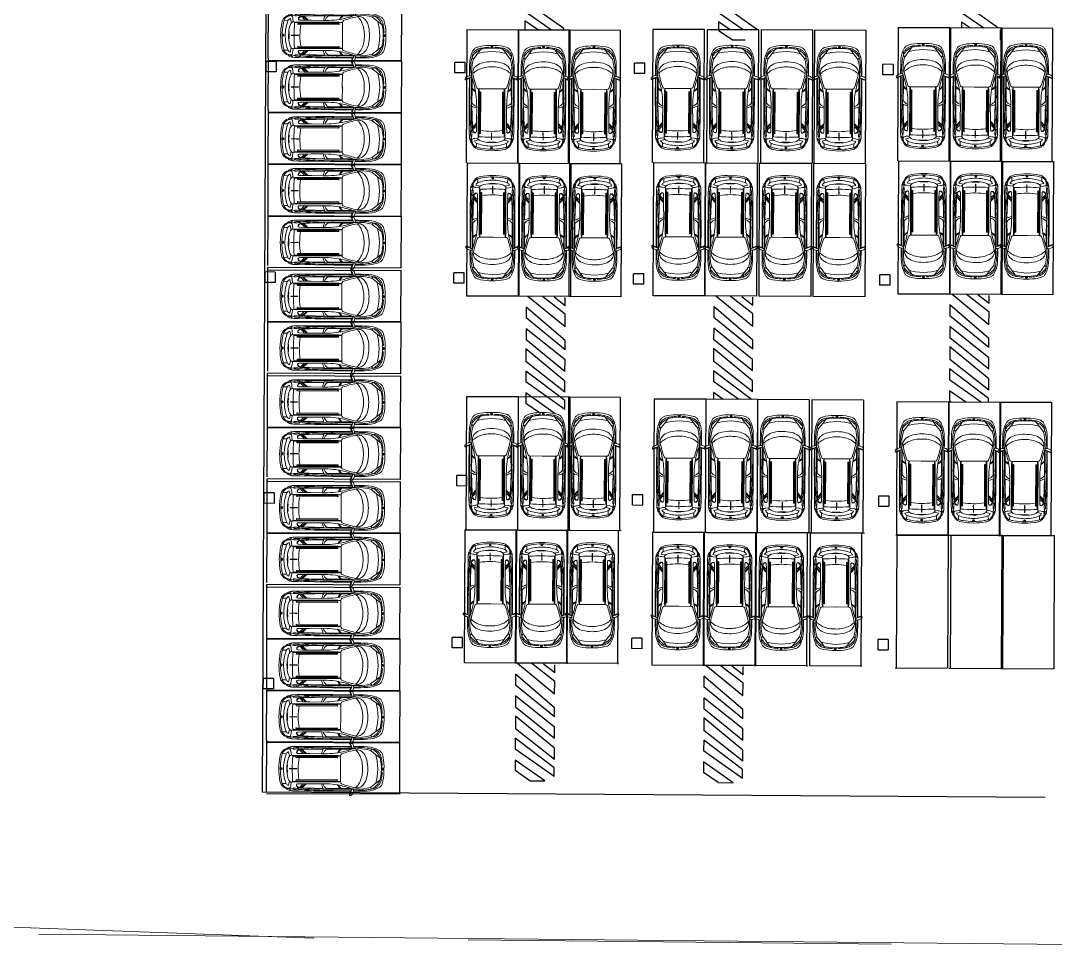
# Model space of a CAD drawing. Header units: metres. Extents: x 322294 to 7190115, y 7390841 to 10157759.
# Drawn here: x 323549.58 to 323589.43, y 7394603.65 to 7394639.55 of the extents above; entities that cross this region are included whole.
import ezdxf

# ---------------------------------------------------------------- set-up
doc = ezdxf.new("R2010")
doc.units = ezdxf.units.M
doc.layers.get('0').update_dxf_attribs({"lineweight": 18})
doc.layers.add('100_SIST_VIARIO_MEIO_FIO', color=1, linetype='Continuous', lineweight=18)
doc.layers.add('linagrossa', color=7, linetype='Continuous', lineweight=25)

# ---------------------------------------------------------------- blocks, each defined once
blk = doc.blocks.new('Renault Scénic dessus')
for p, q in [((-0.592, 0.8), (-0.486, 0.801)), ((-0.486, 0.801), (-0.235, 0.8)), ((-0.443, 0.774), (-0.03, 0.774)), ((-0.235, 0.8), (0.26, 0.801)), ((-0.03, 0.774), (0.016, 0.774)), ((0.131, 0.513), (0, 0.504)), ((0, 0.485), (1.982, 0.485)), ((0.016, 0.774), (0.586, 0.778)), ((2.028, 0.513), (0.131, 0.513)), ((1.827, 0.458), (0.152, 0.458)), ((0.26, 0.801), (0.746, 0.8)), ((0.721, 0.779), (1.085, 0.771)), ((0.746, 0.8), (1.215, 0.789)), ((1.085, 0.771), (1.588, 0.751)), ((1.215, 0.789), (1.536, 0.776)), ((1.588, 0.751), (1.414, 0.586)), ((1.464, 0.587), (1.634, 0.749)), ((1.536, 0.776), (1.671, 0.767)), ((1.688, 0.732), (1.577, 0.623)), ((1.968, 0.799), (2.122, 0.777)), ((1.982, 0.485), (1.982, 0.513)), ((2.122, 0.777), (2.216, 0.785)), ((2.122, 0.777), (2.188, 0.768)), ((2.247, 0.58), (2.414, 0.582)), ((-1.756, -0.017), (-1.726, 0.007)), ((-1.756, -0.019), (-1.726, 0.005)), ((-1.726, 0.007), (-1.686, -0.021)), ((-1.726, -0.024), (-1.726, 0.007)), ((-1.726, 0.005), (-1.686, -0.023)), ((-1.726, -0.026), (-1.726, 0.005)), ((-1.719, 0.108), (-1.684, 0.074)), ((-1.717, 0.004), (-1.717, -0.028)), ((-1.717, 0.002), (-1.717, -0.03)), ((1.827, 0.417), (0.152, 0.417)), ((2.421, -0.017), (2.451, 0.007)), ((2.421, -0.019), (2.451, 0.005)), ((2.451, 0.007), (2.492, -0.021)), ((2.451, -0.024), (2.451, 0.007)), ((2.451, 0.005), (2.492, -0.023)), ((2.451, -0.026), (2.451, 0.005)), ((2.46, 0.004), (2.46, -0.028)), ((2.46, 0.002), (2.46, -0.03)), ((-1.756, -0.017), (-1.756, -0.045)), ((-1.756, -0.019), (-1.756, -0.047)), ((-1.756, -0.054), (-1.756, -0.026)), ((-1.756, -0.056), (-1.756, -0.028)), ((-1.756, -0.054), (-1.726, -0.078)), ((-1.756, -0.056), (-1.726, -0.08)), ((-1.753, -0.024), (-1.726, -0.047)), ((-1.753, -0.047), (-1.726, -0.024)), ((-1.753, -0.049), (-1.726, -0.026)), ((-1.753, -0.026), (-1.726, -0.049)), ((-1.726, -0.024), (-1.704, -0.037)), ((-1.726, -0.026), (-1.704, -0.039)), ((-1.726, -0.047), (-1.704, -0.034)), ((-1.726, -0.049), (-1.704, -0.036)), ((-1.726, -0.047), (-1.726, -0.078)), ((-1.726, -0.049), (-1.726, -0.08)), ((-1.726, -0.078), (-1.686, -0.05)), ((-1.726, -0.08), (-1.686, -0.052)), ((-1.719, -0.181), (-1.684, -0.147)), ((-1.717, -0.075), (-1.717, -0.043)), ((-1.717, -0.077), (-1.717, -0.045)), ((-1.686, -0.05), (-1.686, -0.017)), ((-1.686, -0.052), (-1.686, -0.018)), ((-1.686, -0.021), (-1.686, -0.055)), ((-1.686, -0.023), (-1.686, -0.056)), ((2.421, -0.017), (2.421, -0.045)), ((2.421, -0.019), (2.421, -0.047)), ((2.421, -0.054), (2.421, -0.026)), ((2.421, -0.056), (2.421, -0.028)), ((2.421, -0.054), (2.451, -0.078)), ((2.421, -0.056), (2.451, -0.08)), ((2.424, -0.024), (2.451, -0.047)), ((2.424, -0.047), (2.451, -0.024)), ((2.424, -0.049), (2.451, -0.026)), ((2.424, -0.026), (2.451, -0.049)), ((2.451, -0.024), (2.474, -0.037)), ((2.451, -0.026), (2.474, -0.039)), ((2.451, -0.047), (2.474, -0.034)), ((2.451, -0.049), (2.474, -0.036)), ((2.451, -0.047), (2.451, -0.078)), ((2.451, -0.049), (2.451, -0.08)), ((2.451, -0.078), (2.492, -0.05)), ((2.451, -0.08), (2.492, -0.052)), ((2.46, -0.075), (2.46, -0.043)), ((2.46, -0.077), (2.46, -0.045)), ((2.492, -0.05), (2.492, -0.017)), ((2.492, -0.052), (2.492, -0.018)), ((2.492, -0.021), (2.492, -0.055)), ((2.492, -0.023), (2.492, -0.056)), ((-0.443, -0.847), (-0.03, -0.847)), ((-0.03, -0.847), (0.016, -0.847)), ((0, -0.558), (1.982, -0.558)), ((0.131, -0.586), (0, -0.577)), ((0.016, -0.847), (0.586, -0.851)), ((2.028, -0.586), (0.131, -0.586)), ((1.827, -0.49), (0.152, -0.49)), ((1.827, -0.531), (0.152, -0.531)), ((0.721, -0.852), (1.085, -0.844)), ((1.085, -0.844), (1.588, -0.824)), ((1.215, -0.862), (1.536, -0.849)), ((1.588, -0.824), (1.414, -0.659)), ((1.464, -0.66), (1.634, -0.822)), ((1.536, -0.849), (1.671, -0.84)), ((1.688, -0.805), (1.577, -0.696)), ((1.968, -0.872), (2.122, -0.85)), ((1.982, -0.558), (1.982, -0.586)), ((2.122, -0.85), (2.188, -0.841)), ((2.122, -0.85), (2.216, -0.858)), ((2.247, -0.653), (2.414, -0.655)), ((-0.592, -0.873), (-0.486, -0.874)), ((-0.486, -0.874), (-0.235, -0.873)), ((-0.235, -0.873), (0.26, -0.874)), ((0.26, -0.874), (0.746, -0.873)), ((0.746, -0.873), (1.215, -0.862))]:
    blk.add_line(p, q)
for points in [[(-1.794, -0.036), (-1.794, 0.087, -0.072167), (-1.725, 0.562, -0.093699), (-1.672, 0.665, -0.103338), (-1.574, 0.747, -0.111893), (-1.109, 0.878, -0.016441), (-0.535, 0.889, -2.171327)], [(-0.538, 0.864), (-0.733, 0.855, 0.019145), (-1.087, 0.825, 0.041952), (-1.316, 0.777, 0.176888), (-1.63, 0.428, 0.05168), (-1.684, 0.074), (-1.686, -0.036)], [(-0.461, 0.856, 0.353906), (-0.419, 0.89), (-0.367, 1.032, 0.370774), (-0.378, 1.061, 0.210872), (-0.429, 1.065, 0.162353), (-0.48, 1.026, 0.107278), (-0.535, 0.889, 0.020964), (-0.541, 0.839, 0.389381), (-0.513, 0.804, 0.080297), (-0.462, 0.803, 16.722263)], [(-0.419, 0.89), (0.337, 0.892), (1.099, 0.887), (1.804, 0.881), (1.981, 0.877, -0.117452), (2.192, 0.827, -0.109222), (2.242, 0.786, -1.522612)], [(0.539, 0.862, 0.208692), (0.493, 0.886), (0.311, 0.887, 0.262646), (0.273, 0.866, 0.262646)], [(0.32, 0.865, 0.18708), (0.459, 0.863, 0.18708)], [(2.242, 0.786, -0.222402), (2.056, 0.849, -0.251336), (2.048, 0.872, -0.251336)], [(-1.234, 0.726, 0.26796), (-1.354, 0.781, 0.119019), (-1.457, 0.746, 0.056513), (-1.544, 0.676, 0.058396), (-1.621, 0.578, 0.113862), (-1.685, 0.386, 0.030391), (-1.719, 0.108, 0.308257)], [(0, -0.073), (0, 0.504, 0.253925), (-0.043, 0.583, 0.035571), (-0.622, 0.746, 0.164538), (-0.806, 0.723, 0.116966), (-0.954, 0.603, 0.107283), (-1.079, 0.338, 0.054096), (-1.125, -0.036, 0.659613)], [(-0.909, -0.036, -0.109468), (-0.806, 0.489, -0.0676), (-0.697, 0.668, -0.054472), (-0.619, 0.745, -0.054472)], [(-0.62, 0.8), (-0.583, 0.8, 0.374865), (-0.541, 0.836, 3.046948)], [(1.588, 0.751), (1.679, 0.747, -0.195924), (1.782, 0.699), (1.813, 0.656, -0.415988), (1.804, 0.607, -0.131117), (1.76, 0.591), (1.578, 0.588), (1.277, 0.585), (0.791, 0.581), (0.564, 0.587, -0.034917), (0.118, 0.63, -0.042594), (-0.443, 0.774, 0.089828), (-0.601, 0.8, 8.659985)], [(1.533, 0.828, 0.098436), (1.476, 0.85), (1.304, 0.855, 0.216984), (1.268, 0.84, 0.216984)], [(1.319, 0.838, 0.187689), (1.354, 0.821), (1.428, 0.819, 0.228967), (1.457, 0.832, 0.228967)], [(1.749, 0.789, 0.056082), (1.948, 0.774, 0.779005), (1.957, 0.813, 0.075049), (1.933, 0.82, 0.03971), (1.748, 0.834, 0.875786), (1.749, 0.789, -0.269448)], [(2.028, 0.513), (2.038, 0.537), (2.05, 0.644, -0.038104), (2.068, 0.731, -0.301997), (2.122, 0.777, -0.551842)], [(2.226, -0.036, 0.058416), (2.176, 0.346, 0.106862), (2.112, 0.476, 0.104556), (2.038, 0.537, 1.240711)], [(2.364, -0.036, 0.076148), (2.272, 0.524, 0.065065), (2.241, 0.591, 0.165567), (2.153, 0.66), (2.112, 0.476)], [(2.188, 0.768, -0.163029), (2.377, 0.655, -0.113893), (2.414, 0.582, -0.020711), (2.453, 0.404, -0.036759), (2.495, -0.036, -1.02374)], [(2.242, 0.786, -0.1817), (2.451, 0.623, -0.092141), (2.504, 0.484, -0.042972), (2.554, -0.036, 0.990734)], [(0, 0), (0, -0.577, -0.253925), (-0.043, -0.656, -0.035571), (-0.622, -0.819, -0.164538), (-0.806, -0.796, -0.116966), (-0.954, -0.676, -0.107283), (-1.079, -0.411, -0.054096), (-1.125, -0.036, -0.659613)], [(-1.794, -0.036), (-1.794, -0.16, 0.072167), (-1.725, -0.635, 0.093699), (-1.672, -0.738, 0.103338), (-1.574, -0.82, 0.111893), (-1.109, -0.951, 0.016441), (-0.535, -0.962, 2.171327)], [(-1.234, -0.799, -0.26796), (-1.354, -0.854, -0.119019), (-1.457, -0.819, -0.056513), (-1.544, -0.749, -0.058396), (-1.621, -0.651, -0.113862), (-1.685, -0.459, -0.030391), (-1.719, -0.181, -0.308257)], [(-0.538, -0.937), (-0.733, -0.928, -0.019145), (-1.087, -0.898, -0.041952), (-1.316, -0.85, -0.176888), (-1.63, -0.501, -0.05168), (-1.684, -0.147), (-1.686, -0.036)], [(-0.909, -0.036, 0.109468), (-0.806, -0.562, 0.0676), (-0.697, -0.741, 0.054472), (-0.619, -0.818, 0.054472)], [(2.226, -0.036, -0.058416), (2.176, -0.419, -0.106862), (2.112, -0.549, -0.104556), (2.038, -0.61, -1.240711)], [(2.364, -0.036, -0.076148), (2.272, -0.597, -0.065065), (2.241, -0.664, -0.165567), (2.153, -0.733), (2.112, -0.549)], [(2.188, -0.841, 0.163029), (2.377, -0.728, 0.113893), (2.414, -0.655, 0.020711), (2.453, -0.477, 0.036759), (2.495, -0.036, 1.02374)], [(2.242, -0.859, 0.1817), (2.451, -0.696, 0.092141), (2.504, -0.557, 0.042972), (2.554, -0.036, -0.990734)], [(1.588, -0.824), (1.679, -0.82, 0.195924), (1.782, -0.772), (1.813, -0.729, 0.415988), (1.804, -0.68, 0.131117), (1.76, -0.664), (1.578, -0.66), (1.277, -0.658), (0.791, -0.654), (0.564, -0.66, 0.034917), (0.118, -0.703, 0.042594), (-0.443, -0.847, -0.089828), (-0.601, -0.873, -8.659985)], [(1.749, -0.862, -0.056082), (1.948, -0.847, -0.779005), (1.957, -0.886, -0.075049), (1.933, -0.893, -0.03971), (1.748, -0.907, -0.875786), (1.749, -0.862, 0.269448)], [(2.028, -0.586), (2.038, -0.61), (2.05, -0.717, 0.038104), (2.068, -0.804, 0.301997), (2.122, -0.85, 0.551842)], [(-0.62, -0.873), (-0.583, -0.873, -0.374865), (-0.541, -0.909, -3.046948)], [(-0.461, -0.929, -0.353906), (-0.419, -0.963), (-0.367, -1.105, -0.370774), (-0.378, -1.134, -0.210872), (-0.429, -1.138, -0.162353), (-0.48, -1.099, -0.107278), (-0.535, -0.962, -0.020964), (-0.541, -0.912, -0.389381), (-0.513, -0.877, -0.080297), (-0.462, -0.876, -16.722263)], [(-0.419, -0.963), (0.337, -0.965), (1.099, -0.96), (1.804, -0.954), (1.981, -0.95, 0.117452), (2.192, -0.9, 0.109222), (2.242, -0.859, 1.522612)], [(0.539, -0.935, -0.208692), (0.493, -0.959), (0.311, -0.96, -0.262646), (0.273, -0.939, -0.262646)], [(0.32, -0.938, -0.18708), (0.459, -0.936, -0.18708)], [(1.533, -0.901, -0.098436), (1.476, -0.923), (1.304, -0.928, -0.216984), (1.268, -0.913, -0.216984)], [(1.319, -0.911, -0.187689), (1.354, -0.894), (1.428, -0.892, -0.228967), (1.457, -0.905, -0.228967)], [(2.242, -0.859, 0.222402), (2.056, -0.922, 0.251336), (2.048, -0.945, 0.251336)]]:
    blk.add_lwpolyline(points, format="xyb")
for points in [[(-0.462, 0.803), (-0.461, 0.856), (-0.378, 1.061)], [(-1.685, 0.386), (-1.461, 0.552), (-1.341, 0.643), (-1.234, 0.726), (-1.106, 0.761), (-0.89, 0.793), (-0.62, 0.8)], [(-1.544, -0.036), (-1.516, 0.292), (-1.461, 0.552)], [(2.217, 0.114), (2.197, 0.114), (2.205, -0.036)], [(-1.544, -0.036), (-1.516, -0.365), (-1.461, -0.625)], [(2.217, -0.187), (2.197, -0.187), (2.205, -0.036)], [(-1.685, -0.459), (-1.461, -0.625), (-1.341, -0.716), (-1.234, -0.799), (-1.106, -0.834), (-0.89, -0.866), (-0.62, -0.873)], [(-0.462, -0.876), (-0.461, -0.929), (-0.378, -1.134)]]:
    blk.add_lwpolyline(points)
for points in [[(1.813, -0.043), (1.885, -0.043), (1.885, -0.03), (1.813, -0.03)], [(1.813, -0.03), (1.885, -0.03), (1.885, -0.043), (1.813, -0.043)], [(1.885, -0.04), (2.112, -0.04), (2.112, -0.033), (1.885, -0.033)], [(1.885, -0.033), (2.112, -0.033), (2.112, -0.04), (1.885, -0.04)]]:
    blk.add_lwpolyline(points, close=True)
for centre, radius, start, end in [((-0.068, -31.724), 32.591, 88.5773, 90.6437), ((-0.067, -31.688), 32.556, 86.8361, 88.5773), ((-0.236, 0.481), 0.357, 25.7701, 55.1016), ((-0.328, 0.407), 0.5, 26.5906, 47.4086), ((0.152, 0.437), 0.0205, 90, 270), ((0.318, 0.433), 0.436, 19.9559, 52.2027), ((-0.127, 0.366), 0.943, 13.1877, 25.9771), ((1.624, 0.604), 0.051, 158.9024, 199.4247), ((1.658, 0.569), 0.198, 48.7917, 86.2108), ((1.716, 0.697), 0.0455, 96.6793, 128.3391), ((-1.305, -0.06), 3.061, 9.7305, 10.2412), ((1.723, 0.643), 0.0998, 355.1854, 48.7917), ((1.787, 0.638), 0.0356, 299.4803, 355.1854), ((1.827, 0.437), 0.0205, 270, 90), ((-14.932, -0.345), 16.935, 1.0451, 2.8091), ((-1.305, -0.06), 3.061, 0.4344, 8.9519), ((-1.305, -0.013), 3.061, 351.0481, 359.5656), ((-14.932, 0.272), 16.935, 357.1909, 358.9549), ((-0.236, -0.554), 0.357, 304.8984, 334.2299), ((-0.328, -0.48), 0.5, 312.5914, 333.4094), ((0.152, -0.51), 0.0205, 90, 270), ((0.318, -0.506), 0.436, 307.7973, 340.0441), ((-0.127, -0.438), 0.943, 334.0229, 346.8123), ((1.624, -0.677), 0.051, 160.5753, 201.0976), ((1.658, -0.642), 0.198, 273.7892, 311.2083), ((1.716, -0.77), 0.0455, 231.6609, 263.3207), ((-1.305, -0.013), 3.061, 349.7588, 350.2695), ((1.723, -0.716), 0.0998, 311.2083, 4.8146), ((1.787, -0.711), 0.0356, 4.8146, 60.5197), ((1.827, -0.51), 0.0205, 270, 90), ((-0.068, 31.651), 32.591, 269.3563, 271.4227), ((-0.067, 31.615), 32.556, 271.4227, 273.1639)]:
    blk.add_arc(centre, radius, start, end)
blk = doc.blocks.new('A$C163E78D0')
blk.add_blockref('Renault Scénic dessus', (10.615, 6.021))

msp = doc.modelspace()

# ---------------------------------------------------------------- linework, layer by layer
at = {"layer": '100_SIST_VIARIO_MEIO_FIO'}
msp.add_line((323583.111, 7394604.006, -0.003), (323566.81, 7394604.17, -0.009), dxfattribs=at)
for points in [[(323625.803, 7394607.46), (323625.537, 7394605.525), (323624.018, 7394603.922), (323623.32, 7394603.651), (323550.275, 7394604.385)], [(323560.872, 7394604.229), (323520.38, 7394605.709)]]:
    msp.add_lwpolyline(points, dxfattribs=at)
at = {"layer": 'linagrossa'}
for p, q in [((323558.894, 7394609.857), (323559.17, 7394670.402)), ((323570.5, 7394639.247), (323568.999, 7394640.306)), ((323559.117, 7394638.106), (323559.126, 7394640.099)), ((323564.244, 7394639.996), (323564.235, 7394638.002)), ((323570.025, 7394639.187), (323568.997, 7394639.903)), ((323577.959, 7394639.206), (323576.457, 7394640.266)), ((323587.235, 7394639.264), (323585.821, 7394640.263)), ((323569.528, 7394639.189), (323568.995, 7394639.545)), ((323576.903, 7394639.203), (323576.454, 7394639.504)), ((323577.404, 7394639.201), (323576.455, 7394639.862)), ((323586.164, 7394639.269), (323585.817, 7394639.501)), ((323586.669, 7394639.267), (323585.819, 7394639.859)), ((323566.76, 7394639.202), (323566.737, 7394634.077)), ((323568.754, 7394639.193), (323566.76, 7394639.202)), ((323568.749, 7394639.193), (323568.726, 7394634.068)), ((323568.73, 7394634.068), (323568.754, 7394639.193)), ((323570.743, 7394639.184), (323568.749, 7394639.193)), ((323569.02, 7394639.191), (323568.994, 7394639.209)), ((323570.694, 7394639.184), (323570.671, 7394634.059)), ((323572.687, 7394639.175), (323570.694, 7394639.184)), ((323570.719, 7394634.059), (323570.743, 7394639.184)), ((323572.664, 7394634.05), (323572.687, 7394639.175)), ((323573.927, 7394639.217), (323573.904, 7394634.092)), ((323575.92, 7394639.208), (323573.927, 7394639.217)), ((323575.897, 7394634.083), (323575.92, 7394639.208)), ((323576.014, 7394639.207), (323575.991, 7394634.083)), ((323578.007, 7394639.198), (323576.014, 7394639.207)), ((323576.976, 7394638.82), (323576.452, 7394639.168)), ((323577.984, 7394634.074), (323578.007, 7394639.198)), ((323578.101, 7394639.198), (323578.078, 7394634.073)), ((323580.095, 7394639.189), (323578.101, 7394639.198)), ((323580.071, 7394634.064), (323580.095, 7394639.189)), ((323580.147, 7394639.189), (323580.123, 7394634.065)), ((323582.14, 7394639.18), (323580.147, 7394639.189)), ((323582.117, 7394634.056), (323582.14, 7394639.18)), ((323583.37, 7394639.282), (323583.346, 7394634.158)), ((323585.363, 7394639.273), (323583.37, 7394639.282)), ((323585.34, 7394634.149), (323585.363, 7394639.273)), ((323585.392, 7394639.273), (323585.368, 7394634.148)), ((323587.385, 7394639.264), (323585.392, 7394639.273)), ((323587.334, 7394639.264), (323587.31, 7394634.139)), ((323589.327, 7394639.255), (323587.334, 7394639.264)), ((323587.362, 7394634.139), (323587.385, 7394639.264)), ((323589.304, 7394634.13), (323589.327, 7394639.255)), ((323559.022, 7394637.984), (323559.02, 7394637.584)), ((323559.422, 7394637.982), (323559.022, 7394637.984)), ((323564.235, 7394638.002), (323559.111, 7394638.025)), ((323559.114, 7394636.112), (323559.123, 7394638.106)), ((323564.261, 7394637.978), (323559.137, 7394638.001)), ((323559.422, 7394637.982), (323559.42, 7394637.582)), ((323564.241, 7394638.002), (323564.232, 7394636.009)), ((323566.298, 7394637.55), (323566.3, 7394637.95)), ((323566.7, 7394637.948), (323566.3, 7394637.95)), ((323566.698, 7394637.549), (323566.7, 7394637.948)), ((323573.219, 7394637.519), (323573.22, 7394637.919)), ((323573.62, 7394637.917), (323573.22, 7394637.919)), ((323573.619, 7394637.517), (323573.62, 7394637.917)), ((323559.42, 7394637.582), (323559.02, 7394637.584)), ((323566.698, 7394637.549), (323566.298, 7394637.55)), ((323573.619, 7394637.517), (323573.219, 7394637.519)), ((323582.779, 7394637.475), (323582.787, 7394637.875)), ((323583.186, 7394637.873), (323582.787, 7394637.875)), ((323583.186, 7394637.873), (323583.179, 7394637.473)), ((323583.179, 7394637.473), (323582.779, 7394637.475)), ((323564.232, 7394636.009), (323559.108, 7394636.032)), ((323559.111, 7394634.119), (323559.12, 7394636.112)), ((323564.258, 7394635.984), (323559.134, 7394636.008)), ((323564.238, 7394636.008), (323564.229, 7394634.015)), ((323564.229, 7394634.015), (323559.104, 7394634.038)), ((323559.108, 7394632.125), (323559.117, 7394634.119)), ((323564.255, 7394633.991), (323559.13, 7394634.014)), ((323564.235, 7394634.015), (323564.226, 7394632.021)), ((323566.768, 7394628.951), (323566.792, 7394634.075)), ((323566.791, 7394634.077), (323568.785, 7394634.068)), ((323566.792, 7394634.075), (323568.785, 7394634.066)), ((323568.757, 7394628.942), (323568.781, 7394634.066)), ((323568.785, 7394634.066), (323568.762, 7394628.942)), ((323568.78, 7394634.068), (323570.774, 7394634.059)), ((323568.781, 7394634.066), (323570.774, 7394634.057)), ((323570.702, 7394628.933), (323570.726, 7394634.057)), ((323570.725, 7394634.059), (323572.719, 7394634.05)), ((323570.726, 7394634.057), (323572.719, 7394634.048)), ((323570.774, 7394634.057), (323570.751, 7394628.933)), ((323572.719, 7394634.048), (323572.696, 7394628.924)), ((323573.935, 7394628.966), (323573.959, 7394634.091)), ((323573.958, 7394634.092), (323575.952, 7394634.083)), ((323573.959, 7394634.091), (323575.952, 7394634.081)), ((323575.929, 7394628.957), (323575.952, 7394634.081)), ((323575.952, 7394634.081), (323575.929, 7394628.957)), ((323575.952, 7394634.083), (323577.945, 7394634.074)), ((323575.952, 7394634.081), (323577.945, 7394634.072)), ((323577.945, 7394634.072), (323577.922, 7394628.948)), ((323578.016, 7394628.947), (323578.039, 7394634.072)), ((323578.039, 7394634.074), (323580.032, 7394634.064)), ((323578.039, 7394634.072), (323580.032, 7394634.063)), ((323580.032, 7394634.063), (323580.009, 7394628.938)), ((323580.103, 7394628.938), (323580.126, 7394634.062)), ((323580.126, 7394634.064), (323582.119, 7394634.055)), ((323580.126, 7394634.062), (323582.12, 7394634.053)), ((323582.12, 7394634.053), (323582.096, 7394628.929)), ((323583.378, 7394629.031), (323583.401, 7394634.156)), ((323583.401, 7394634.157), (323585.394, 7394634.148)), ((323583.401, 7394634.156), (323585.395, 7394634.147)), ((323585.371, 7394629.022), (323585.395, 7394634.147)), ((323585.395, 7394634.147), (323585.371, 7394629.022)), ((323585.394, 7394634.148), (323587.388, 7394634.139)), ((323585.395, 7394634.147), (323587.388, 7394634.138)), ((323587.342, 7394629.013), (323587.365, 7394634.138)), ((323587.365, 7394634.14), (323589.358, 7394634.13)), ((323587.388, 7394634.138), (323587.365, 7394629.013)), ((323587.365, 7394634.138), (323589.359, 7394634.129)), ((323589.359, 7394634.129), (323589.335, 7394629.004)), ((323564.226, 7394632.021), (323559.101, 7394632.045)), ((323559.104, 7394630.132), (323559.113, 7394632.125)), ((323564.252, 7394631.997), (323559.127, 7394632.021)), ((323564.232, 7394632.021), (323564.223, 7394630.028)), ((323559.095, 7394628.058), (323559.104, 7394630.051)), ((323564.223, 7394630.028), (323559.098, 7394630.051)), ((323564.242, 7394629.923), (323559.118, 7394629.946)), ((323564.222, 7394629.947), (323564.213, 7394627.954)), ((323558.985, 7394629.879), (323558.983, 7394629.479)), ((323559.385, 7394629.877), (323558.985, 7394629.879)), ((323559.385, 7394629.877), (323559.383, 7394629.477)), ((323566.261, 7394629.446), (323566.263, 7394629.846)), ((323566.663, 7394629.844), (323566.263, 7394629.846)), ((323566.661, 7394629.444), (323566.663, 7394629.844)), ((323573.182, 7394629.414), (323573.183, 7394629.814)), ((323573.583, 7394629.812), (323573.183, 7394629.814)), ((323573.582, 7394629.412), (323573.583, 7394629.812)), ((323582.654, 7394629.771), (323582.653, 7394629.371)), ((323583.054, 7394629.769), (323582.654, 7394629.771)), ((323583.054, 7394629.769), (323583.053, 7394629.369)), ((323559.383, 7394629.477), (323558.983, 7394629.479)), ((323566.661, 7394629.444), (323566.261, 7394629.446)), ((323573.582, 7394629.412), (323573.182, 7394629.414)), ((323583.053, 7394629.369), (323582.653, 7394629.371)), ((323568.762, 7394628.942), (323566.768, 7394628.951)), ((323570.751, 7394628.933), (323568.757, 7394628.942)), ((323570.551, 7394627.768), (323569.115, 7394628.94)), ((323570.553, 7394628.253), (323569.674, 7394628.938)), ((323570.554, 7394628.58), (323570.124, 7394628.912)), ((323572.696, 7394628.924), (323570.702, 7394628.933)), ((323575.929, 7394628.957), (323573.935, 7394628.966)), ((323577.922, 7394628.948), (323575.929, 7394628.957)), ((323577.777, 7394627.783), (323576.342, 7394628.955)), ((323577.78, 7394628.268), (323576.901, 7394628.952)), ((323577.781, 7394628.595), (323577.351, 7394628.927)), ((323580.009, 7394628.938), (323578.016, 7394628.947)), ((323582.096, 7394628.929), (323580.103, 7394628.938)), ((323585.371, 7394629.022), (323583.378, 7394629.031)), ((323587.365, 7394629.013), (323585.371, 7394629.022)), ((323586.873, 7394627.85), (323585.437, 7394629.022)), ((323586.875, 7394628.335), (323585.996, 7394629.019)), ((323586.876, 7394628.662), (323586.446, 7394628.994)), ((323589.335, 7394629.004), (323587.342, 7394629.013)), ((323570.548, 7394627.238), (323569.048, 7394628.531)), ((323577.775, 7394627.252), (323576.274, 7394628.546)), ((323586.87, 7394627.319), (323585.37, 7394628.613)), ((323564.213, 7394627.954), (323559.089, 7394627.977)), ((323559.092, 7394626.064), (323559.101, 7394628.058)), ((323564.239, 7394627.93), (323559.115, 7394627.953)), ((323564.219, 7394627.954), (323564.21, 7394625.96)), ((323570.547, 7394626.888), (323569.046, 7394628.113)), ((323577.773, 7394626.903), (323576.272, 7394628.128)), ((323586.869, 7394626.97), (323585.368, 7394628.195)), ((323570.545, 7394626.493), (323569.044, 7394627.696)), ((323577.771, 7394626.508), (323576.27, 7394627.711)), ((323586.867, 7394626.575), (323585.366, 7394627.778)), ((323570.543, 7394626.053), (323569.042, 7394627.267)), ((323577.769, 7394626.068), (323576.269, 7394627.282)), ((323586.865, 7394626.135), (323585.364, 7394627.349)), ((323570.541, 7394625.68), (323569.04, 7394626.917)), ((323577.768, 7394625.695), (323576.267, 7394626.932)), ((323586.863, 7394625.762), (323585.362, 7394626.999)), ((323570.539, 7394625.25), (323569.038, 7394626.433)), ((323577.766, 7394625.265), (323576.265, 7394626.448)), ((323586.861, 7394625.332), (323585.36, 7394626.515)), ((323559.082, 7394623.99), (323559.091, 7394625.984)), ((323564.21, 7394625.96), (323559.085, 7394625.984)), ((323570.538, 7394624.926), (323569.036, 7394626.064)), ((323577.724, 7394624.971), (323576.263, 7394626.078)), ((323586.86, 7394625.008), (323585.358, 7394626.145)), ((323564.23, 7394625.856), (323559.105, 7394625.879)), ((323564.21, 7394625.88), (323564.201, 7394623.886)), ((323570.536, 7394624.59), (323569.035, 7394625.649)), ((323577.24, 7394624.973), (323576.261, 7394625.664)), ((323586.59, 7394624.861), (323585.356, 7394625.731)), ((323570.168, 7394624.423), (323569.033, 7394625.224)), ((323576.631, 7394624.976), (323576.259, 7394625.239)), ((323585.981, 7394624.864), (323585.354, 7394625.306)), ((323566.747, 7394625.077), (323566.724, 7394619.952)), ((323568.74, 7394625.068), (323566.747, 7394625.077)), ((323568.736, 7394625.068), (323568.712, 7394619.943)), ((323568.736, 7394625.068), (323568.712, 7394619.943)), ((323570.729, 7394625.059), (323568.736, 7394625.068)), ((323569.598, 7394624.425), (323569.031, 7394624.821)), ((323570.681, 7394625.059), (323570.657, 7394619.934)), ((323572.674, 7394625.05), (323570.681, 7394625.059)), ((323570.725, 7394625.059), (323570.701, 7394619.934)), ((323572.669, 7394625.05), (323572.646, 7394619.925)), ((323573.977, 7394624.988), (323573.954, 7394619.864)), ((323575.971, 7394624.979), (323573.977, 7394624.988)), ((323575.966, 7394624.979), (323575.943, 7394619.855)), ((323575.971, 7394624.979), (323575.948, 7394619.855)), ((323577.964, 7394624.97), (323575.971, 7394624.979)), ((323577.96, 7394624.97), (323577.936, 7394619.845)), ((323577.964, 7394624.97), (323577.941, 7394619.845)), ((323579.958, 7394624.961), (323577.964, 7394624.97)), ((323579.953, 7394624.961), (323579.93, 7394619.836)), ((323580.051, 7394624.96), (323580.028, 7394619.836)), ((323582.045, 7394624.951), (323580.051, 7394624.96)), ((323582.04, 7394624.951), (323582.017, 7394619.827)), ((323583.329, 7394624.876), (323583.305, 7394619.751)), ((323585.322, 7394624.867), (323583.329, 7394624.876)), ((323585.318, 7394624.867), (323585.294, 7394619.742)), ((323585.322, 7394624.867), (323585.299, 7394619.742)), ((323587.316, 7394624.858), (323585.322, 7394624.867)), ((323585.404, 7394624.866), (323585.353, 7394624.902)), ((323587.293, 7394624.858), (323587.269, 7394619.733)), ((323587.311, 7394624.858), (323587.288, 7394619.733)), ((323589.286, 7394624.849), (323587.293, 7394624.858)), ((323589.282, 7394624.849), (323589.258, 7394619.724)), ((323559.079, 7394621.997), (323559.088, 7394623.99)), ((323564.201, 7394623.886), (323559.076, 7394623.91)), ((323564.227, 7394623.862), (323559.102, 7394623.885)), ((323564.206, 7394623.886), (323564.197, 7394621.893)), ((323566.367, 7394622.041), (323566.365, 7394621.641)), ((323566.767, 7394622.04), (323566.367, 7394622.041)), ((323566.765, 7394621.64), (323566.767, 7394622.04)), ((323559.07, 7394619.923), (323559.079, 7394621.916)), ((323564.197, 7394621.893), (323559.073, 7394621.916)), ((323564.217, 7394621.788), (323559.093, 7394621.811)), ((323564.197, 7394621.812), (323564.188, 7394619.819)), ((323566.765, 7394621.64), (323566.365, 7394621.641)), ((323558.946, 7394621.374), (323558.944, 7394620.974)), ((323559.346, 7394621.372), (323558.946, 7394621.374)), ((323559.346, 7394621.372), (323559.344, 7394620.972)), ((323573.143, 7394620.909), (323573.145, 7394621.309)), ((323573.145, 7394621.309), (323573.545, 7394621.308)), ((323573.543, 7394620.908), (323573.545, 7394621.308)), ((323582.616, 7394621.266), (323582.614, 7394620.866)), ((323582.616, 7394621.266), (323583.016, 7394621.264)), ((323583.016, 7394621.264), (323583.014, 7394620.864)), ((323559.344, 7394620.972), (323558.944, 7394620.974)), ((323573.143, 7394620.909), (323573.543, 7394620.908)), ((323582.614, 7394620.866), (323583.014, 7394620.864)), ((323564.188, 7394619.819), (323559.063, 7394619.842)), ((323559.066, 7394617.929), (323559.076, 7394619.923)), ((323564.214, 7394619.795), (323559.089, 7394619.818)), ((323564.194, 7394619.819), (323564.185, 7394617.825)), ((323566.674, 7394614.834), (323566.697, 7394619.958)), ((323566.697, 7394619.96), (323568.69, 7394619.951)), ((323566.697, 7394619.958), (323568.691, 7394619.949)), ((323566.778, 7394619.952), (323568.771, 7394619.943)), ((323568.643, 7394614.805), (323568.667, 7394619.929)), ((323568.663, 7394614.825), (323568.686, 7394619.949)), ((323568.686, 7394619.951), (323570.679, 7394619.942)), ((323568.686, 7394619.949), (323570.68, 7394619.94)), ((323568.767, 7394619.943), (323570.76, 7394619.934)), ((323570.608, 7394614.816), (323570.631, 7394619.94)), ((323570.631, 7394619.942), (323572.624, 7394619.933)), ((323570.631, 7394619.94), (323572.625, 7394619.931)), ((323570.632, 7394614.796), (323570.656, 7394619.92)), ((323570.712, 7394619.934), (323572.705, 7394619.925)), ((323572.577, 7394614.787), (323572.6, 7394619.911)), ((323573.905, 7394614.745), (323573.928, 7394619.87)), ((323573.928, 7394619.871), (323575.921, 7394619.862)), ((323573.928, 7394619.87), (323575.922, 7394619.861)), ((323574.009, 7394619.863), (323576.002, 7394619.854)), ((323575.874, 7394614.716), (323575.897, 7394619.841)), ((323575.898, 7394614.736), (323575.922, 7394619.861)), ((323575.921, 7394619.862), (323577.915, 7394619.853)), ((323575.922, 7394619.861), (323577.915, 7394619.852)), ((323576.002, 7394619.854), (323577.996, 7394619.845)), ((323577.867, 7394614.707), (323577.891, 7394619.831)), ((323577.892, 7394614.727), (323577.915, 7394619.852)), ((323577.915, 7394619.853), (323579.908, 7394619.844)), ((323577.915, 7394619.852), (323579.908, 7394619.842)), ((323577.996, 7394619.845), (323579.989, 7394619.836)), ((323579.861, 7394614.698), (323579.884, 7394619.822)), ((323579.979, 7394614.717), (323580.002, 7394619.842)), ((323580.002, 7394619.844), (323581.995, 7394619.835)), ((323580.002, 7394619.842), (323581.995, 7394619.833)), ((323580.083, 7394619.836), (323582.076, 7394619.827)), ((323581.948, 7394614.688), (323581.971, 7394619.813)), ((323583.279, 7394619.759), (323585.272, 7394619.75)), ((323583.279, 7394619.757), (323585.273, 7394619.748)), ((323583.324, 7394619.757), (323583.301, 7394614.633)), ((323585.299, 7394619.748), (323583.306, 7394619.757)), ((323583.36, 7394619.751), (323585.353, 7394619.742)), ((323585.295, 7394619.748), (323585.271, 7394614.624)), ((323585.272, 7394619.75), (323587.266, 7394619.741)), ((323585.273, 7394619.748), (323587.266, 7394619.739)), ((323585.353, 7394619.742), (323587.347, 7394619.733)), ((323585.398, 7394619.742), (323585.375, 7394614.617)), ((323587.373, 7394619.733), (323585.38, 7394619.742)), ((323587.243, 7394619.741), (323589.236, 7394619.732)), ((323587.243, 7394619.739), (323589.237, 7394619.73)), ((323587.324, 7394619.733), (323589.317, 7394619.724)), ((323587.369, 7394619.733), (323587.345, 7394614.608)), ((323587.418, 7394619.733), (323587.395, 7394614.608)), ((323589.393, 7394619.724), (323587.4, 7394619.733)), ((323589.389, 7394619.724), (323589.365, 7394614.599)), ((323559.057, 7394615.855), (323559.066, 7394617.849)), ((323564.185, 7394617.825), (323559.06, 7394617.849)), ((323564.204, 7394617.72), (323559.08, 7394617.744)), ((323564.184, 7394617.745), (323564.175, 7394615.751)), ((323564.175, 7394615.751), (323559.051, 7394615.775)), ((323559.054, 7394613.862), (323559.063, 7394615.855)), ((323564.201, 7394615.727), (323559.077, 7394615.75)), ((323564.181, 7394615.751), (323564.172, 7394613.758)), ((323566.197, 7394615.41), (323566.199, 7394615.81)), ((323566.599, 7394615.808), (323566.199, 7394615.81)), ((323566.597, 7394615.408), (323566.599, 7394615.808)), ((323573.118, 7394615.379), (323573.119, 7394615.779)), ((323573.519, 7394615.777), (323573.119, 7394615.779)), ((323573.518, 7394615.377), (323573.519, 7394615.777)), ((323582.59, 7394615.735), (323582.589, 7394615.335)), ((323582.99, 7394615.734), (323582.59, 7394615.735)), ((323582.99, 7394615.734), (323582.989, 7394615.334)), ((323566.597, 7394615.408), (323566.197, 7394615.41)), ((323573.518, 7394615.377), (323573.118, 7394615.379)), ((323582.589, 7394615.335), (323582.989, 7394615.334)), ((323568.668, 7394614.825), (323566.674, 7394614.834)), ((323570.656, 7394614.816), (323568.663, 7394614.825)), ((323570.144, 7394613.632), (323568.709, 7394614.804)), ((323570.147, 7394614.117), (323569.268, 7394614.802)), ((323572.601, 7394614.807), (323570.608, 7394614.816)), ((323570.142, 7394613.102), (323568.641, 7394614.395)), ((323570.148, 7394614.444), (323569.718, 7394614.776)), ((323575.898, 7394614.736), (323573.905, 7394614.745)), ((323577.892, 7394614.727), (323575.898, 7394614.736)), ((323577.399, 7394613.564), (323575.964, 7394614.736)), ((323577.401, 7394614.049), (323576.523, 7394614.733)), ((323577.403, 7394614.376), (323576.973, 7394614.708)), ((323579.885, 7394614.718), (323577.892, 7394614.727)), ((323581.972, 7394614.708), (323579.979, 7394614.717)), ((323583.256, 7394614.64), (323585.249, 7394614.631)), ((323585.33, 7394614.625), (323587.323, 7394614.616)), ((323587.35, 7394614.616), (323589.343, 7394614.607)), ((323558.914, 7394614.233), (323558.912, 7394613.833)), ((323559.314, 7394614.231), (323558.914, 7394614.233)), ((323559.314, 7394614.231), (323559.312, 7394613.831)), ((323577.397, 7394613.033), (323575.896, 7394614.326)), ((323559.312, 7394613.831), (323558.912, 7394613.833)), ((323564.172, 7394613.758), (323559.048, 7394613.781)), ((323559.051, 7394611.868), (323559.06, 7394613.862)), ((323564.198, 7394613.733), (323559.074, 7394613.757)), ((323564.178, 7394613.758), (323564.169, 7394611.764)), ((323570.14, 7394612.752), (323568.639, 7394613.977)), ((323577.395, 7394612.683), (323575.894, 7394613.909)), ((323570.139, 7394612.357), (323568.638, 7394613.56)), ((323577.393, 7394612.288), (323575.892, 7394613.491)), ((323570.137, 7394611.917), (323568.636, 7394613.131)), ((323577.391, 7394611.848), (323575.891, 7394613.063)), ((323570.135, 7394611.545), (323568.634, 7394612.781)), ((323577.39, 7394611.476), (323575.889, 7394612.713)), ((323570.133, 7394611.115), (323568.632, 7394612.297)), ((323577.388, 7394611.046), (323575.887, 7394612.229)), ((323564.169, 7394611.764), (323559.044, 7394611.788)), ((323559.047, 7394609.875), (323559.057, 7394611.868)), ((323564.195, 7394611.74), (323559.07, 7394611.763)), ((323564.175, 7394611.764), (323564.166, 7394609.771)), ((323570.131, 7394610.79), (323568.63, 7394611.928)), ((323577.386, 7394610.721), (323575.885, 7394611.859)), ((323570.13, 7394610.454), (323568.628, 7394611.513)), ((323577.385, 7394610.385), (323575.883, 7394611.445)), ((323569.762, 7394610.287), (323568.626, 7394611.088)), ((323577.017, 7394610.218), (323575.881, 7394611.019)), ((323569.192, 7394610.289), (323568.624, 7394610.685)), ((323576.446, 7394610.221), (323575.879, 7394610.616)), ((323569.192, 7394610.289), (323569.762, 7394610.287)), ((323576.446, 7394610.221), (323577.017, 7394610.218)), ((323589.043, 7394609.65), (323558.894, 7394609.857)), ((323564.166, 7394609.771), (323559.041, 7394609.794))]:
    msp.add_line(p, q, dxfattribs=at)
for points in [[(323568.995, 7394639.545), (323568.994, 7394639.209)], [(323576.454, 7394639.504), (323576.452, 7394639.205)], [(323585.817, 7394639.501), (323585.816, 7394639.271)], [(323570.5, 7394639.185), (323570.5, 7394639.247)], [(323577.959, 7394639.198), (323577.959, 7394639.206)], [(323587.32, 7394638.812), (323587.322, 7394639.203)], [(323576.976, 7394638.82), (323577.48, 7394638.818)], [(323570.554, 7394628.58), (323570.556, 7394628.896)], [(323577.781, 7394628.595), (323577.782, 7394628.911)], [(323586.876, 7394628.662), (323586.878, 7394628.978)], [(323569.048, 7394628.531), (323569.046, 7394628.113)], [(323576.274, 7394628.546), (323576.272, 7394628.128)], [(323585.37, 7394628.613), (323585.368, 7394628.195)], [(323586.873, 7394627.85), (323586.875, 7394628.335)], [(323570.551, 7394627.768), (323570.553, 7394628.253)], [(323577.777, 7394627.783), (323577.78, 7394628.268)], [(323569.044, 7394627.696), (323569.042, 7394627.267)], [(323576.27, 7394627.711), (323576.269, 7394627.282)], [(323585.366, 7394627.778), (323585.364, 7394627.349)], [(323570.547, 7394626.888), (323570.548, 7394627.238)], [(323577.773, 7394626.903), (323577.775, 7394627.252)], [(323586.869, 7394626.97), (323586.87, 7394627.319)], [(323569.04, 7394626.917), (323569.038, 7394626.433)], [(323576.267, 7394626.932), (323576.265, 7394626.448)], [(323585.362, 7394626.999), (323585.36, 7394626.515)], [(323570.543, 7394626.053), (323570.545, 7394626.493)], [(323577.769, 7394626.068), (323577.771, 7394626.508)], [(323586.865, 7394626.135), (323586.867, 7394626.575)], [(323569.036, 7394626.064), (323569.035, 7394625.649)], [(323576.263, 7394626.078), (323576.261, 7394625.664)], [(323585.358, 7394626.145), (323585.356, 7394625.731)], [(323570.539, 7394625.25), (323570.541, 7394625.68)], [(323577.766, 7394625.265), (323577.768, 7394625.695)], [(323586.861, 7394625.332), (323586.863, 7394625.762)], [(323569.033, 7394625.224), (323569.031, 7394624.821)], [(323576.259, 7394625.239), (323576.258, 7394624.978)], [(323585.354, 7394625.306), (323585.353, 7394624.902)], [(323570.536, 7394624.59), (323570.538, 7394624.926)], [(323586.859, 7394624.86), (323586.86, 7394625.008)], [(323568.641, 7394614.395), (323568.639, 7394613.977)], [(323570.148, 7394614.444), (323570.15, 7394614.76)], [(323577.403, 7394614.376), (323577.404, 7394614.692)], [(323570.144, 7394613.632), (323570.147, 7394614.117)], [(323575.896, 7394614.326), (323575.894, 7394613.909)], [(323577.399, 7394613.564), (323577.401, 7394614.049)], [(323568.638, 7394613.56), (323568.636, 7394613.131)], [(323575.892, 7394613.491), (323575.891, 7394613.063)], [(323570.14, 7394612.752), (323570.142, 7394613.102)], [(323577.395, 7394612.683), (323577.397, 7394613.033)], [(323568.634, 7394612.781), (323568.632, 7394612.297)], [(323575.889, 7394612.713), (323575.887, 7394612.229)], [(323570.137, 7394611.917), (323570.139, 7394612.357)], [(323577.391, 7394611.848), (323577.393, 7394612.288)], [(323568.63, 7394611.928), (323568.628, 7394611.513)], [(323575.885, 7394611.859), (323575.883, 7394611.445)], [(323570.133, 7394611.115), (323570.135, 7394611.545)], [(323577.388, 7394611.046), (323577.39, 7394611.476)], [(323568.626, 7394611.088), (323568.624, 7394610.685)], [(323575.881, 7394611.019), (323575.879, 7394610.616)], [(323570.13, 7394610.454), (323570.131, 7394610.79)], [(323577.385, 7394610.385), (323577.386, 7394610.721)]]:
    msp.add_lwpolyline(points, dxfattribs=at)

# ---------------------------------------------------------------- block references
at = {"yscale": 0.9316029951651544, "zscale": 0.9316029951651544}
for p, xscale, rotation in [((323571.885, 7394644.513), 0.9316029951651544, 179.7387728791571), ((323573.341, 7394646.792), -0.9316029951651544, 89.73877287915718), ((323575.33, 7394646.783), -0.9316029951651544, 89.73877287915718), ((323577.275, 7394646.774), -0.9316029951651544, 89.73877287915718), ((323580.508, 7394646.807), -0.9316029951651544, 89.73877287915718), ((323582.595, 7394646.797), -0.9316029951651544, 89.73877287915718), ((323584.682, 7394646.788), -0.9316029951651544, 89.73877287915718), ((323586.727, 7394646.779), -0.9316029951651544, 89.73877287915718), ((323589.951, 7394646.872), -0.9316029951651544, 89.73877287915718), ((323591.973, 7394646.863), -0.9316029951651544, 89.73877287915718), ((323593.915, 7394646.854), -0.9316029951651544, 89.73877287915718), ((323571.882, 7394642.52), 0.9316029951651544, 179.7387728791571), ((323571.879, 7394640.526), 0.9316029951651544, 179.7387728791571), ((323571.876, 7394638.533), 0.9316029951651544, 179.7387728791571), ((323573.28, 7394621.301), 0.9316029951651544, 89.73877287915714), ((323575.269, 7394621.292), 0.9316029951651544, 89.73877287915714), ((323577.213, 7394621.283), 0.9316029951651544, 89.73877287915714), ((323580.446, 7394621.316), 0.9316029951651544, 89.73877287915714), ((323582.44, 7394621.307), 0.9316029951651544, 89.73877287915714), ((323584.527, 7394621.298), 0.9316029951651544, 89.73877287915714), ((323586.614, 7394621.288), 0.9316029951651544, 89.73877287915714), ((323589.889, 7394621.382), 0.9316029951651544, 89.73877287915714), ((323591.883, 7394621.373), 0.9316029951651544, 89.73877287915714), ((323593.853, 7394621.364), 0.9316029951651544, 89.73877287915714), ((323571.872, 7394636.539), 0.9316029951651544, 179.7387728791571), ((323571.863, 7394634.465), 0.9316029951651544, 179.7387728791571), ((323571.86, 7394632.472), 0.9316029951651544, 179.7387728791571), ((323571.85, 7394630.398), 0.9316029951651544, 179.7387728791571), ((323573.328, 7394632.667), -0.9316029951651544, 89.73877287915718), ((323575.317, 7394632.658), -0.9316029951651544, 89.73877287915718), ((323577.261, 7394632.649), -0.9316029951651544, 89.73877287915718), ((323580.558, 7394632.578), -0.9316029951651544, 89.73877287915718), ((323582.552, 7394632.569), -0.9316029951651544, 89.73877287915718), ((323584.545, 7394632.56), -0.9316029951651544, 89.73877287915718), ((323586.632, 7394632.55), -0.9316029951651544, 89.73877287915718), ((323589.909, 7394632.466), -0.9316029951651544, 89.73877287915718), ((323591.903, 7394632.457), -0.9316029951651544, 89.73877287915718), ((323593.874, 7394632.448), -0.9316029951651544, 89.73877287915718), ((323571.847, 7394628.404), 0.9316029951651544, 179.7387728791571), ((323571.838, 7394626.33), 0.9316029951651544, 179.7387728791571), ((323571.834, 7394624.337), 0.9316029951651544, 179.7387728791571), ((323573.185, 7394607.184), 0.9316029951651544, 89.73877287915714), ((323575.174, 7394607.175), 0.9316029951651544, 89.73877287915714), ((323577.119, 7394607.166), 0.9316029951651544, 89.73877287915714), ((323580.416, 7394607.095), 0.9316029951651544, 89.73877287915714), ((323582.409, 7394607.086), 0.9316029951651544, 89.73877287915714), ((323584.403, 7394607.077), 0.9316029951651544, 89.73877287915714), ((323586.49, 7394607.068), 0.9316029951651544, 89.73877287915714), ((323571.825, 7394622.263), 0.9316029951651544, 179.7387728791571), ((323571.822, 7394620.269), 0.9316029951651544, 179.7387728791571), ((323571.819, 7394618.276), 0.9316029951651544, 179.7387728791571), ((323571.815, 7394616.282), 0.9316029951651544, 179.7387728791571)]:
    msp.add_blockref('A$C163E78D0', p, dxfattribs=dict(at, xscale=xscale, rotation=rotation))

doc.saveas('drawing.dxf')
